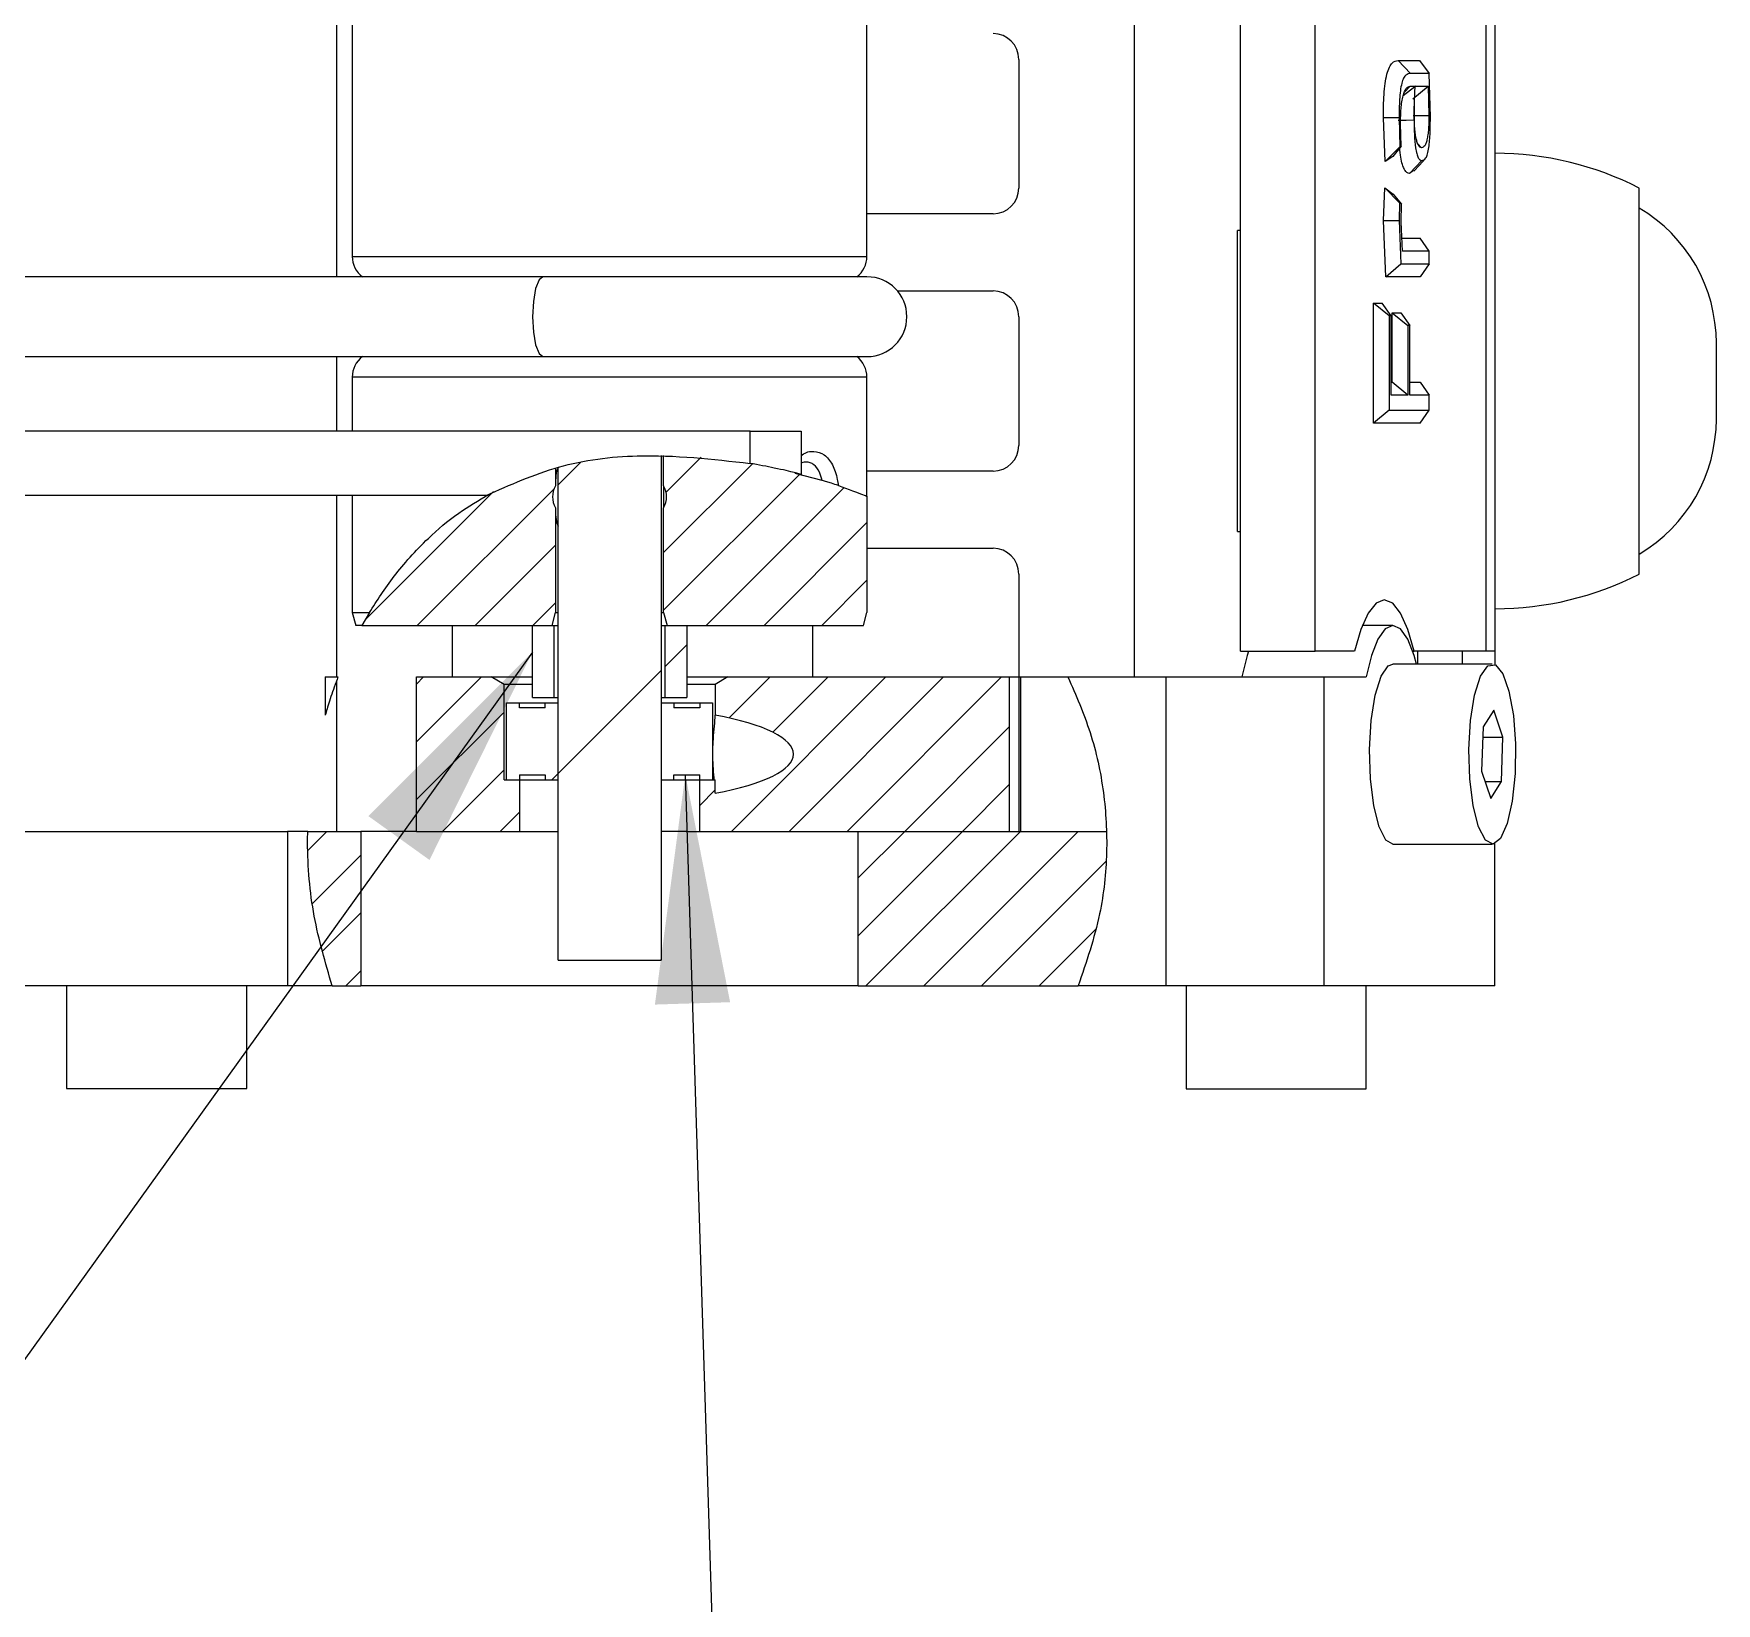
# Model space of a CAD drawing. Header units: millimetres. Extents: x 2 to 418, y 2 to 295.
# Drawn here: x 113.56 to 139.71, y 50.44 to 74.84 of the extents above; entities that cross this region are included whole.
import ezdxf

# ---------------------------------------------------------------- set-up
doc = ezdxf.new("R2010")
doc.units = ezdxf.units.MM
doc.dimstyles.new('SLDDIMSTYLE1', dxfattribs={"dimtxt": 0.18, "dimasz": 3.556, "dimexe": 0, "dimexo": 0.0625, "dimgap": 0, "dimtad": 0, "dimtih": 1, "dimtoh": 1, "dimdec": 0, "dimrnd": 1e-09, "dimzin": 0, "dimdsep": 46, "dimtxsty": 'Standard', "dimsah": 1, "dimcen": 0.09, "dimadec": 0, "dimazin": 0, "dimtfac": 3.556, "dimtdec": 0, "dimtofl": 0, "dimtmove": 0, "dimatfit": 3, "dimfxl": 1, "dimfrac": 2, "dimtolj": 1, "dimtzin": 0, "dimarcsym": 0})

msp = doc.modelspace()

# ---------------------------------------------------------------- hatches: boundary and pattern name
at = {"linetype": 'Continuous', "lineweight": 18}
h = msp.add_hatch(dxfattribs=at)
h.set_pattern_fill('ANSI31', style=0)
edge = h.paths.add_edge_path(flags=0)
edge.add_line((121.707, 60.437), (123.307, 60.437))
edge.add_line((123.307, 60.437), (123.307, 68.281))
edge.add_spline(control_points=[(123.307, 68.281), (122.759, 68.283), (122.218, 68.227), (121.707, 68.096)], knot_values=[0.40865, 0.40865, 0.40865, 0.40865, 0.450701, 0.450701, 0.450701, 0.450701], weights=[1, 1, 1, 1], degree=3, periodic=0)
edge.add_line((121.707, 68.096), (121.707, 60.437))
h = msp.add_hatch(dxfattribs=at)
h.set_pattern_fill('ANSI31', scale=0.2, style=0)
edge = h.paths.add_edge_path(flags=0)
edge.add_spline(control_points=[(126.507, 67.645), (125.931, 67.881), (124.883, 68.17), (123.794, 68.276), (123.347, 68.28)], knot_values=[0.325067, 0.325067, 0.325067, 0.325067, 0.373388, 0.407628, 0.407628, 0.407628, 0.407628], weights=[1, 1, 1, 1, 1], degree=3, periodic=0)
edge.add_line((123.347, 68.28), (123.347, 67.81))
edge.add_ellipse((122.507, 67.637), major_axis=(-0.887, 0), ratio=0.608931, start_angle=168.3556, end_angle=191.6444, ccw=False)
edge.add_line((123.347, 67.464), (123.347, 65.837))
edge.add_line((123.347, 65.837), (123.401, 65.637))
edge.add_line((123.401, 65.637), (126.453, 65.637))
edge.add_line((126.453, 65.637), (126.507, 65.837))
edge.add_line((126.507, 65.837), (126.507, 67.645))
h = msp.add_hatch(dxfattribs=at)
h.set_pattern_fill('ANSI31', scale=0.2, style=0)
edge = h.paths.add_edge_path(flags=0)
edge.add_line((118.659, 65.637), (121.613, 65.637))
edge.add_line((121.613, 65.637), (121.667, 65.837))
edge.add_line((121.667, 65.837), (121.667, 67.464))
edge.add_ellipse((122.507, 67.637), major_axis=(-0.887, 0), ratio=0.608931, start_angle=-11.6444, end_angle=11.6444, ccw=False)
edge.add_line((121.667, 67.81), (121.667, 68.086))
edge.add_spline(control_points=[(121.667, 68.086), (121.274, 67.982), (120.051, 67.501), (119.124, 66.481), (118.659, 65.637)], knot_values=[0.4518, 0.4518, 0.4518, 0.4518, 0.484201, 0.557571, 0.557571, 0.557571, 0.557571], weights=[1, 1, 1, 1, 1], degree=3, periodic=0)
h = msp.add_hatch(dxfattribs=at)
h.set_pattern_fill('ANSI31', style=0)
h.paths.add_polyline_path([(121.307, 64.517), (121.647, 64.517), (121.647, 65.637), (121.307, 65.637)], flags=0)
h = msp.add_hatch(dxfattribs=at)
h.set_pattern_fill('ANSI31', style=0)
h.paths.add_polyline_path([(123.707, 65.637), (123.367, 65.637), (123.367, 64.517), (123.707, 64.517)], flags=0)
h = msp.add_hatch(dxfattribs=at)
h.set_pattern_fill('ANSI31', scale=0.2, style=0)
h.paths.add_polyline_path([(121.107, 63.237), (120.867, 63.237), (120.867, 64.721), (120.667, 64.837), (119.507, 64.837), (119.507, 62.437), (121.107, 62.437)], flags=0)
h = msp.add_hatch(dxfattribs=at)
h.set_pattern_fill('ANSI31', scale=0.2, style=0)
edge = h.paths.add_edge_path(flags=0)
edge.add_line((124.147, 63.031), (124.147, 63.237))
edge.add_line((124.147, 63.237), (123.907, 63.237))
edge.add_line((123.907, 63.237), (123.907, 62.437))
edge.add_line((123.907, 62.437), (128.719, 62.437))
edge.add_line((128.719, 62.437), (128.719, 64.837))
edge.add_line((128.719, 64.837), (124.347, 64.837))
edge.add_line((124.347, 64.837), (124.147, 64.721))
edge.add_line((124.147, 64.721), (124.147, 64.243))
edge.add_ellipse((122.507, 63.637), major_axis=(2.859, 0), ratio=0.258819, start_angle=-20.2848, end_angle=20.2848, ccw=False)
h = msp.add_hatch(dxfattribs=at)
h.set_pattern_fill('ANSI31', style=0)
h.paths.add_polyline_path([(120.907, 63.237), (121.107, 63.237), (121.107, 63.317), (121.507, 63.317), (121.507, 63.237), (121.707, 63.237), (121.707, 64.437), (121.507, 64.437), (121.507, 64.357), (121.107, 64.357), (121.107, 64.437), (120.907, 64.437)], flags=0)
h = msp.add_hatch(dxfattribs=at)
h.set_pattern_fill('ANSI31', style=0)
h.paths.add_polyline_path([(123.907, 63.237), (124.107, 63.237), (124.107, 64.437), (123.907, 64.437), (123.907, 64.357), (123.507, 64.357), (123.507, 64.437), (123.307, 64.437), (123.307, 63.237), (123.507, 63.237), (123.507, 63.317), (123.907, 63.317)], flags=0)
h = msp.add_hatch(dxfattribs=at)
h.set_pattern_fill('ANSI31', scale=0.2, style=0)
edge = h.paths.add_edge_path(flags=0)
edge.add_spline(control_points=[(117.815, 62.437), (117.814, 62.383), (117.808, 61.564), (117.951, 60.749), (118.196, 60.037)], knot_values=[0.640232, 0.640232, 0.640232, 0.640232, 0.644211, 0.700476, 0.700476, 0.700476, 0.700476], weights=[1, 1, 1, 1, 1], degree=3, periodic=0)
edge.add_line((118.196, 60.037), (118.643, 60.037))
edge.add_line((118.643, 60.037), (118.643, 62.437))
edge.add_line((118.643, 62.437), (117.815, 62.437))
h = msp.add_hatch(dxfattribs=at)
h.set_pattern_fill('ANSI31', scale=0.2, style=0)
edge = h.paths.add_edge_path(flags=0)
edge.add_line((126.371, 62.437), (126.371, 60.037))
edge.add_line((126.371, 60.037), (129.79, 60.037))
edge.add_spline(control_points=[(129.79, 60.037), (130.098, 60.802), (130.254, 61.621), (130.231, 62.437)], knot_values=[0.083566, 0.083566, 0.083566, 0.083566, 0.147068, 0.147068, 0.147068, 0.147068], weights=[1, 1, 1, 1], degree=3, periodic=0)
edge.add_line((130.231, 62.437), (126.371, 62.437))

# ---------------------------------------------------------------- linework, layer by layer
at = {"color": 7, "linetype": 'Continuous', "lineweight": 25}
for p, q in [((136.131, 65.237), (136.131, 107.637)), ((136.267, 107.637), (136.267, 65.237)), ((130.667, 64.837), (130.667, 81.437)), ((132.313, 65.237), (132.313, 80.437)), ((133.472, 65.237), (133.472, 80.437)), ((118.267, 71.057), (118.267, 77.817)), ((118.507, 77.498), (118.507, 71.375)), ((126.507, 71.375), (126.507, 77.498)), ((128.867, 74.437), (128.867, 72.437)), ((134.762, 74.419), (135.094, 74.419)), ((134.762, 74.419), (134.956, 74.219)), ((135.094, 74.419), (135.245, 74.219)), ((134.84, 73.874), (135.021, 74.013)), ((134.949, 74.022), (134.859, 73.928)), ((134.949, 74.022), (135.029, 74.022)), ((135.245, 74.219), (134.956, 74.219)), ((134.992, 73.822), (135.23, 74.022)), ((135.029, 74.022), (135.021, 74.013)), ((135.034, 74.022), (135.021, 74.013)), ((135.029, 74.022), (135.034, 74.022)), ((135.034, 74.022), (135.23, 74.022)), ((135.23, 74.022), (135.241, 73.564)), ((135.263, 73.541), (135.245, 74.219)), ((134.558, 72.851), (134.532, 73.53)), ((134.777, 73.53), (134.79, 73.078)), ((135.013, 73.71), (135.009, 73.495)), ((135.012, 73.614), (135.013, 73.71)), ((134.808, 73.089), (134.799, 73.442)), ((134.79, 73.078), (134.558, 72.851)), ((134.808, 73.089), (134.68, 72.928)), ((134.79, 73.078), (134.808, 73.089)), ((135.126, 73.062), (135.068, 73.122)), ((134.68, 72.928), (134.558, 72.851)), ((135.003, 72.708), (134.939, 72.665)), ((134.532, 71.932), (134.553, 72.441)), ((134.553, 72.441), (134.684, 72.34)), ((134.553, 72.441), (134.784, 72.207)), ((134.684, 72.34), (134.815, 72.184)), ((134.784, 72.207), (134.777, 71.931)), ((134.815, 72.184), (134.784, 72.207)), ((134.809, 71.912), (134.815, 72.184)), ((138.507, 72.402), (138.507, 72.437)), ((138.507, 66.437), (138.507, 72.402)), ((128.467, 72.037), (126.507, 72.037)), ((134.573, 71.059), (134.532, 71.932)), ((134.777, 71.931), (134.804, 71.259)), ((132.313, 71.777), (132.267, 71.777)), ((132.267, 71.75), (132.267, 71.777)), ((132.267, 67.097), (132.267, 71.75)), ((134.829, 71.457), (134.809, 71.912)), ((134.82, 71.657), (135.102, 71.657)), ((135.244, 71.457), (135.102, 71.657)), ((135.244, 71.457), (134.829, 71.457)), ((135.244, 71.259), (135.244, 71.457)), ((134.573, 71.059), (134.804, 71.259)), ((134.804, 71.259), (135.244, 71.259)), ((135.244, 71.259), (135.102, 71.059)), ((121.472, 71.057), (108.352, 71.057)), ((126.507, 71.057), (121.472, 71.057)), ((135.102, 71.059), (134.573, 71.059)), ((126.981, 70.837), (128.467, 70.837)), ((134.378, 70.649), (134.513, 70.649)), ((134.378, 68.782), (134.378, 70.649)), ((134.623, 70.449), (134.378, 70.649)), ((134.654, 70.449), (134.513, 70.649)), ((128.867, 70.437), (128.867, 68.437)), ((134.623, 70.449), (134.623, 68.982)), ((134.654, 70.449), (134.623, 70.449)), ((134.654, 69.217), (134.654, 70.449)), ((134.667, 70.499), (134.803, 70.499)), ((134.667, 69.417), (134.667, 70.499)), ((134.667, 70.499), (134.912, 70.299)), ((134.803, 70.499), (134.944, 70.299)), ((134.912, 70.299), (134.912, 69.217)), ((134.944, 70.299), (134.912, 70.299)), ((134.944, 69.217), (134.944, 70.299)), ((139.707, 70.021), (139.707, 70.027)), ((139.707, 68.846), (139.707, 70.021)), ((108.352, 69.817), (121.472, 69.817)), ((118.267, 68.657), (118.267, 69.817)), ((121.472, 69.817), (126.507, 69.817)), ((118.507, 69.498), (118.507, 68.657)), ((126.507, 67.645), (126.507, 69.498)), ((134.654, 69.417), (134.667, 69.417)), ((134.912, 69.217), (134.667, 69.417)), ((134.944, 69.417), (135.102, 69.417)), ((135.102, 69.417), (135.244, 69.217)), ((134.912, 69.217), (134.654, 69.217)), ((135.244, 69.217), (134.944, 69.217)), ((135.244, 68.982), (135.244, 69.217)), ((134.623, 68.982), (134.378, 68.782)), ((135.102, 68.782), (134.378, 68.782)), ((134.623, 68.982), (135.244, 68.982)), ((135.102, 68.782), (135.244, 68.982)), ((124.69, 68.657), (101.839, 68.657)), ((124.69, 68.157), (124.69, 68.657)), ((124.69, 68.657), (125.486, 68.657)), ((125.486, 68.657), (125.486, 67.985)), ((123.307, 68.281), (123.307, 60.437)), ((123.347, 67.81), (123.347, 68.28)), ((121.667, 68.086), (121.667, 67.81)), ((121.707, 60.437), (121.707, 68.085)), ((125.811, 67.893), (125.389, 67.998)), ((128.467, 68.037), (126.507, 68.037)), ((120.588, 67.657), (101.839, 67.657)), ((118.267, 64.837), (118.267, 67.657)), ((118.507, 67.657), (118.507, 65.837)), ((126.507, 67.645), (126.507, 65.837)), ((121.667, 67.464), (121.667, 65.837)), ((123.347, 65.837), (123.347, 67.464)), ((132.267, 67.097), (132.313, 67.097)), ((126.507, 66.837), (128.467, 66.837)), ((128.867, 66.437), (128.867, 64.837)), ((118.507, 65.837), (118.561, 65.637)), ((118.507, 65.837), (118.774, 65.837)), ((118.774, 65.837), (118.659, 65.637)), ((121.613, 65.637), (121.667, 65.837)), ((121.667, 65.837), (121.707, 65.837)), ((123.307, 65.837), (123.347, 65.837)), ((123.347, 65.837), (123.401, 65.637)), ((126.453, 65.637), (126.507, 65.837)), ((118.659, 65.637), (118.561, 65.637)), ((118.659, 65.637), (121.613, 65.637)), ((120.067, 64.837), (120.067, 65.637)), ((121.307, 64.517), (121.307, 65.637)), ((121.307, 65.637), (121.647, 65.637)), ((121.647, 64.517), (121.647, 65.637)), ((121.647, 65.637), (121.707, 65.637)), ((123.307, 65.637), (123.367, 65.637)), ((123.367, 65.637), (123.367, 64.517)), ((123.367, 65.637), (123.707, 65.637)), ((123.401, 65.637), (126.453, 65.637)), ((123.707, 65.637), (123.707, 64.517)), ((125.667, 64.837), (125.667, 65.637)), ((134.679, 65.637), (134.204, 65.637)), ((132.313, 65.237), (133.472, 65.237)), ((134.085, 65.237), (133.472, 65.237)), ((134.99, 65.237), (135.01, 65.237)), ((136.131, 65.237), (135.01, 65.237)), ((135.067, 65.037), (135.067, 65.237)), ((136.267, 65.237), (136.131, 65.237)), ((136.267, 65.237), (136.267, 65.027)), ((136.225, 65.037), (134.679, 65.037)), ((118.086, 64.837), (118.086, 64.245)), ((118.086, 64.837), (118.286, 64.837)), ((118.267, 62.437), (118.267, 64.783)), ((119.507, 62.437), (119.507, 64.837)), ((119.507, 64.837), (120.667, 64.837)), ((120.867, 64.721), (120.667, 64.837)), ((120.667, 64.837), (121.307, 64.837)), ((121.307, 64.721), (120.867, 64.721)), ((120.867, 63.237), (120.867, 64.721)), ((123.707, 64.837), (124.347, 64.837)), ((124.147, 64.721), (123.707, 64.721)), ((124.347, 64.837), (124.147, 64.721)), ((124.147, 64.721), (124.147, 64.243)), ((124.347, 64.837), (128.719, 64.837)), ((128.719, 64.837), (128.719, 62.437)), ((128.719, 64.837), (128.872, 64.837)), ((128.872, 62.437), (128.872, 64.837)), ((128.872, 64.837), (128.899, 64.837)), ((128.899, 62.437), (128.899, 64.837)), ((128.899, 64.837), (129.63, 64.837)), ((129.63, 64.837), (131.159, 64.837)), ((131.159, 60.037), (131.159, 64.837)), ((131.159, 64.837), (133.609, 64.837)), ((133.609, 64.837), (133.609, 60.037)), ((133.609, 64.837), (134.265, 64.837)), ((120.907, 63.237), (120.907, 64.437)), ((120.907, 64.437), (121.107, 64.437)), ((121.107, 64.357), (121.107, 64.437)), ((121.107, 64.437), (121.507, 64.437)), ((121.507, 64.357), (121.107, 64.357)), ((121.307, 64.517), (121.647, 64.517)), ((121.507, 64.357), (121.507, 64.437)), ((121.507, 64.437), (121.707, 64.437)), ((121.647, 64.517), (121.707, 64.517)), ((121.707, 63.237), (121.707, 64.437)), ((123.307, 64.517), (123.367, 64.517)), ((123.307, 64.437), (123.307, 63.237)), ((123.307, 64.437), (123.507, 64.437)), ((123.367, 64.517), (123.707, 64.517)), ((123.507, 64.437), (123.907, 64.437)), ((123.507, 64.437), (123.507, 64.357)), ((123.907, 64.357), (123.507, 64.357)), ((123.907, 64.437), (123.907, 64.357)), ((123.907, 64.437), (124.107, 64.437)), ((124.107, 64.437), (124.107, 63.237)), ((136.249, 64.323), (136.083, 64.061)), ((136.39, 63.9), (136.249, 64.323)), ((136.083, 64.061), (136.059, 63.374)), ((136.077, 63.9), (136.39, 63.9)), ((136.366, 63.213), (136.39, 63.9)), ((121.107, 63.317), (121.107, 63.237)), ((121.107, 63.317), (121.507, 63.317)), ((121.507, 63.317), (121.507, 63.237)), ((123.507, 63.237), (123.507, 63.317)), ((123.507, 63.317), (123.907, 63.317)), ((123.907, 63.237), (123.907, 63.317)), ((136.059, 63.374), (136.2, 62.95)), ((120.867, 63.237), (121.107, 63.237)), ((120.907, 63.237), (121.107, 63.237)), ((121.107, 63.237), (121.507, 63.237)), ((121.107, 63.237), (121.107, 62.437)), ((121.507, 63.237), (121.707, 63.237)), ((123.307, 63.237), (123.507, 63.237)), ((123.507, 63.237), (123.907, 63.237)), ((123.907, 63.237), (124.107, 63.237)), ((123.907, 62.437), (123.907, 63.237)), ((123.907, 63.237), (124.147, 63.237)), ((124.147, 63.031), (124.147, 63.237)), ((136.113, 63.213), (136.366, 63.213)), ((136.2, 62.95), (136.366, 63.213)), ((110.877, 62.437), (117.501, 62.437)), ((117.501, 62.437), (117.501, 60.037)), ((117.815, 62.437), (117.501, 62.437)), ((117.815, 62.437), (118.643, 62.437)), ((118.643, 62.437), (118.643, 60.037)), ((119.507, 62.437), (118.643, 62.437)), ((119.507, 62.437), (121.107, 62.437)), ((121.107, 62.437), (121.707, 62.437)), ((123.712, 62.437), (123.307, 62.437)), ((123.712, 62.437), (123.907, 62.437)), ((123.907, 62.437), (128.719, 62.437)), ((126.371, 60.037), (126.371, 62.437)), ((126.371, 62.437), (130.231, 62.437)), ((136.267, 60.037), (136.267, 62.246)), ((134.679, 62.237), (136.225, 62.237)), ((121.707, 60.437), (123.307, 60.437)), ((117.501, 60.037), (110.877, 60.037)), ((114.067, 60.037), (114.067, 58.441)), ((116.867, 58.441), (116.867, 60.037)), ((118.196, 60.037), (117.501, 60.037)), ((118.196, 60.037), (118.643, 60.037)), ((126.371, 60.037), (118.643, 60.037)), ((126.371, 60.037), (129.79, 60.037)), ((131.159, 60.037), (129.79, 60.037)), ((133.609, 60.037), (131.159, 60.037)), ((131.467, 60.037), (131.467, 58.437)), ((136.267, 60.037), (133.609, 60.037)), ((134.267, 58.437), (134.267, 60.037)), ((114.067, 58.441), (116.161, 58.441)), ((116.161, 58.441), (116.867, 58.441)), ((131.467, 58.437), (133.561, 58.437)), ((133.561, 58.437), (134.267, 58.437))]:
    msp.add_line(p, q, dxfattribs=at)
at = {"color": 8, "linetype": 'Continuous', "lineweight": 25}
for p, q in [((118.507, 71.375), (120.071, 71.375)), ((120.071, 71.375), (126.507, 71.375)), ((126.507, 69.498), (118.507, 69.498)), ((135.763, 65.037), (135.763, 65.237))]:
    msp.add_line(p, q, dxfattribs=at)
at = {"color": 7, "linetype": 'Continuous', "lineweight": 25, "flags": 128}
for points in [[(134.777, 73.53), (134.655, 73.53), (134.532, 73.53)], [(134.764, 73.494), (134.887, 73.494), (135.009, 73.495)], [(134.996, 73.566), (135.119, 73.565), (135.241, 73.564)], [(134.939, 72.665), (135.035, 72.765), (135.132, 72.865)], [(135.004, 72.697), (135.093, 72.793), (135.182, 72.889)], [(134.532, 71.932), (134.655, 71.931), (134.777, 71.931)], [(135.01, 65.237), (134.914, 65.575), (134.801, 65.828), (134.677, 65.984), (134.547, 66.037), (134.418, 65.984), (134.294, 65.828), (134.181, 65.575), (134.085, 65.237)], [(135.049, 65.037), (135.011, 65.172), (134.911, 65.426), (134.798, 65.583), (134.679, 65.637), (134.56, 65.583), (134.448, 65.426), (134.347, 65.172), (134.265, 64.837)], [(132.437, 65.237), (132.416, 65.172), (132.333, 64.837)], [(134.679, 62.237), (134.572, 62.299), (134.465, 62.506), (134.382, 62.835), (134.331, 63.251), (134.317, 63.709), (134.343, 64.159), (134.405, 64.553), (134.497, 64.847), (134.608, 65.01), (134.679, 65.037)], [(136.273, 65.024), (136.387, 64.888), (136.483, 64.616), (136.552, 64.238), (136.585, 63.795), (136.578, 63.335), (136.534, 62.907), (136.456, 62.559), (136.353, 62.327), (136.236, 62.237), (136.117, 62.299), (136.011, 62.506), (135.927, 62.835), (135.876, 63.251), (135.863, 63.709), (135.888, 64.159), (135.951, 64.553), (136.042, 64.847), (136.154, 65.01), (136.273, 65.024)]]:
    msp.add_lwpolyline(points, dxfattribs=at)
at = {"color": 8, "linetype": 'Continuous', "lineweight": 25, "flags": 128}
msp.add_lwpolyline([(121.472, 71.057), (121.41, 71.01), (121.358, 70.875), (121.323, 70.674), (121.311, 70.437), (121.323, 70.199), (121.358, 69.998), (121.41, 69.864), (121.472, 69.817), (121.472, 69.817)], dxfattribs=at)
at = {"color": 7, "linetype": 'Continuous', "lineweight": 25}
for centre, radius, start, end in [((128.467, 74.437), 0.4, 0, 90), ((136.267, 68.061), 4.916, 62.8925, 90), ((128.467, 72.437), 0.4, 270, 0), ((137.272, 70.027), 2.435, 0, 59.5231), ((118.907, 71.375), 0.4, 180, 232.7253), ((126.107, 71.375), 0.4, 307.2747, 0), ((126.507, 70.437), 0.62, 270, 90), ((128.467, 70.437), 0.4, 0, 90), ((118.907, 69.498), 0.4, 127.2747, 180), ((126.107, 69.498), 0.4, 0, 52.7253), ((137.272, 68.846), 2.435, 300.4769, 0), ((128.467, 68.437), 0.4, 270, 0), ((128.467, 66.437), 0.4, 0, 90), ((136.267, 70.813), 4.916, 270, 297.1075)]:
    msp.add_arc(centre, radius, start, end, dxfattribs=at)
for centre, major_axis, ratio, start_param, end_param in [((122.507, 67.637), (-0.887, 0), 0.608931, 5.956859, 6.609512), ((122.507, 67.637), (-0.887, 0), 0.608931, 2.815266, 3.467919), ((122.507, 63.637), (2.859, 0), 0.258819, 5.323282, 7.243089)]:
    msp.add_ellipse(centre, major_axis=major_axis, ratio=ratio, start_param=start_param, end_param=end_param, dxfattribs=at)
for points, knots in [([(134.532, 73.53), (134.534, 73.652), (134.536, 73.835), (134.558, 74.063), (134.586, 74.213), (134.624, 74.322), (134.684, 74.406), (134.731, 74.414), (134.762, 74.419)], [0, 0, 0, 0, 0.249974, 0.375095, 0.499988, 0.624932, 0.749974, 1, 1, 1, 1]), ([(134.956, 74.219), (134.931, 74.215), (134.894, 74.209), (134.847, 74.154), (134.816, 74.071), (134.795, 73.95), (134.779, 73.769), (134.778, 73.625), (134.777, 73.53)], [0, 0, 0, 0, 0.250215, 0.375481, 0.50029, 0.625093, 0.750082, 1, 1, 1, 1]), ([(134.799, 73.442), (134.8, 73.52), (134.802, 73.637), (134.819, 73.78), (134.838, 73.872), (134.862, 73.942), (134.899, 74.008), (134.929, 74.016), (134.949, 74.022)], [0, 0, 0, 0, 0.249689, 0.374902, 0.499574, 0.624941, 0.750295, 1, 1, 1, 1]), ([(135.021, 74.013), (135.019, 73.975), (135.017, 73.928), (135.015, 73.879), (135.014, 73.866), (135.014, 73.863), (135.014, 73.862), (135.014, 73.862), (135.012, 73.812), (135.013, 73.761), (135.013, 73.71)], [0, 0, 0, 0, 0.373172, 0.467469, 0.491549, 0.497818, 0.49951, 0.499995, 0.500242, 1, 1, 1, 1]), ([(135.009, 73.495), (135.01, 73.42), (135.012, 73.271), (135.027, 73.088), (135.05, 72.967), (135.074, 72.902), (135.103, 72.869), (135.122, 72.866), (135.132, 72.865)], [0, 0, 0, 0, 0.250073, 0.498889, 0.624722, 0.749841, 0.874771, 1, 1, 1, 1]), ([(135.126, 73.062), (135.118, 73.064), (135.1, 73.067), (135.075, 73.099), (135.054, 73.155), (135.036, 73.229), (135.024, 73.318), (135.013, 73.447), (135.012, 73.547), (135.012, 73.614)], [0, 0, 0, 0, 0.125588, 0.250783, 0.375383, 0.500084, 0.625186, 0.750603, 1, 1, 1, 1]), ([(135.241, 73.564), (135.24, 73.501), (135.239, 73.406), (135.227, 73.286), (135.214, 73.204), (135.197, 73.137), (135.168, 73.076), (135.143, 73.067), (135.126, 73.062)], [0, 0, 0, 0, 0.250231, 0.37526, 0.501045, 0.625878, 0.7509, 1, 1, 1, 1]), ([(135.132, 72.865), (135.153, 72.869), (135.185, 72.876), (135.221, 72.963), (135.247, 73.096), (135.261, 73.297), (135.262, 73.459), (135.263, 73.541)], [0, 0, 0, 0, 0.247539, 0.372762, 0.498112, 0.748385, 1, 1, 1, 1]), ([(134.939, 72.665), (134.926, 72.667), (134.899, 72.671), (134.861, 72.716), (134.828, 72.798), (134.8, 72.912), (134.791, 73.012), (134.787, 73.063)], [0, 0, 0, 0, 0.197724, 0.395268, 0.592797, 0.790255, 1, 1, 1, 1]), ([(120.588, 67.657), (120.96, 67.823), (121.719, 68.163), (123.115, 68.335), (124.107, 68.223), (124.69, 68.157)], [0, 0, 0, 0, 0.28354, 0.578826, 1, 1, 1, 1]), ([(125.486, 68.274), (125.491, 68.279), (125.551, 68.337), (125.684, 68.354), (125.849, 68.307), (125.976, 68.149), (126.039, 67.965), (126.057, 67.844), (126.062, 67.812)], [0, 0, 0, 0, 0.0205987, 0.2474506, 0.4743231, 0.6990781, 0.9205318, 1, 1, 1, 1]), ([(121.708, 68.087), (121.699, 68.071), (121.674, 68.022), (121.668, 67.923), (121.667, 67.838), (121.667, 67.81)], [0, 0, 0, 0, 0.253198, 0.750007, 1, 1, 1, 1]), ([(125.486, 67.985), (125.464, 67.991), (125.421, 68.003), (125.118, 68.078), (124.822, 68.132), (124.69, 68.157)], [0, 0, 0, 0, 0.355884, 0.711494, 1, 1, 1, 1]), ([(125.811, 67.893), (125.798, 67.937), (125.768, 68.04), (125.7, 68.128), (125.625, 68.17), (125.562, 68.179), (125.515, 68.176), (125.489, 68.164), (125.486, 68.162)], [0, 0, 0, 0, 0.223836, 0.525486, 0.676197, 0.827878, 0.979594, 1, 1, 1, 1]), ([(123.347, 67.81), (123.347, 67.788), (123.347, 67.715), (123.346, 67.592), (123.347, 67.501), (123.347, 67.464)], [0, 0, 0, 0, 0.196552, 0.664202, 1, 1, 1, 1]), ([(126.062, 67.812), (126.026, 67.824), (125.965, 67.845), (125.882, 67.871), (125.835, 67.886), (125.811, 67.893)], [0, 0, 0, 0, 0.4279404, 0.7138221, 1, 1, 1, 1]), ([(126.062, 67.812), (126.214, 67.756), (126.464, 67.665), (126.495, 67.651), (126.507, 67.645)], [0, 0, 0, 0, 0.606505, 1, 1, 1, 1]), ([(118.774, 65.837), (118.892, 66.023), (119.13, 66.395), (119.619, 66.944), (120.12, 67.377), (120.473, 67.581), (120.635, 67.675)], [0, 0, 0, 0, 0.300323, 0.601027, 0.816831, 1, 1, 1, 1]), ([(121.667, 67.464), (121.667, 67.457), (121.667, 67.392), (121.669, 67.283), (121.695, 67.216), (121.707, 67.183)], [0, 0, 0, 0, 0.05877, 0.553721, 1, 1, 1, 1]), ([(118.286, 64.837), (118.247, 64.731), (118.169, 64.52), (118.107, 64.312), (118.084, 64.233), (118.087, 64.243), (118.088, 64.245)], [0, 0, 0, 0, 0.384174, 0.771922, 0.953051, 1, 1, 1, 1]), ([(129.63, 64.837), (129.754, 64.553), (130.006, 63.978), (130.204, 63.052), (130.256, 62.1), (130.146, 61.077), (129.916, 60.406), (129.79, 60.037)], [0, 0, 0, 0, 0.1881822, 0.3815958, 0.5698448, 0.7637858, 1, 1, 1, 1]), ([(124.134, 63.237), (124.131, 63.266), (124.122, 63.369), (124.113, 63.51), (124.111, 63.694), (124.118, 63.872), (124.138, 64.083), (124.147, 64.195), (124.147, 64.242), (124.147, 64.243)], [0, 0, 0, 0, 0.091966, 0.317658, 0.371626, 0.576102, 0.780037, 0.997551, 1, 1, 1, 1]), ([(118.196, 60.037), (118.091, 60.395), (117.878, 61.122), (117.81, 61.94), (117.815, 62.381), (117.815, 62.437)], [0, 0, 0, 0, 0.459002, 0.931082, 1, 1, 1, 1])]:
    msp.add_open_spline(points, degree=3, knots=knots, dxfattribs=at)

# ---------------------------------------------------------------- leaders
at = {"color": 7, "linetype": 'Continuous', "lineweight": 0}
for points in [[(121.307, 65.222), (106.741, 44.933)], [(123.684, 63.317), (124.215, 46.425)]]:
    msp.add_leader(points, dimstyle='SLDDIMSTYLE1', dxfattribs=at)

doc.saveas('drawing.dxf')
